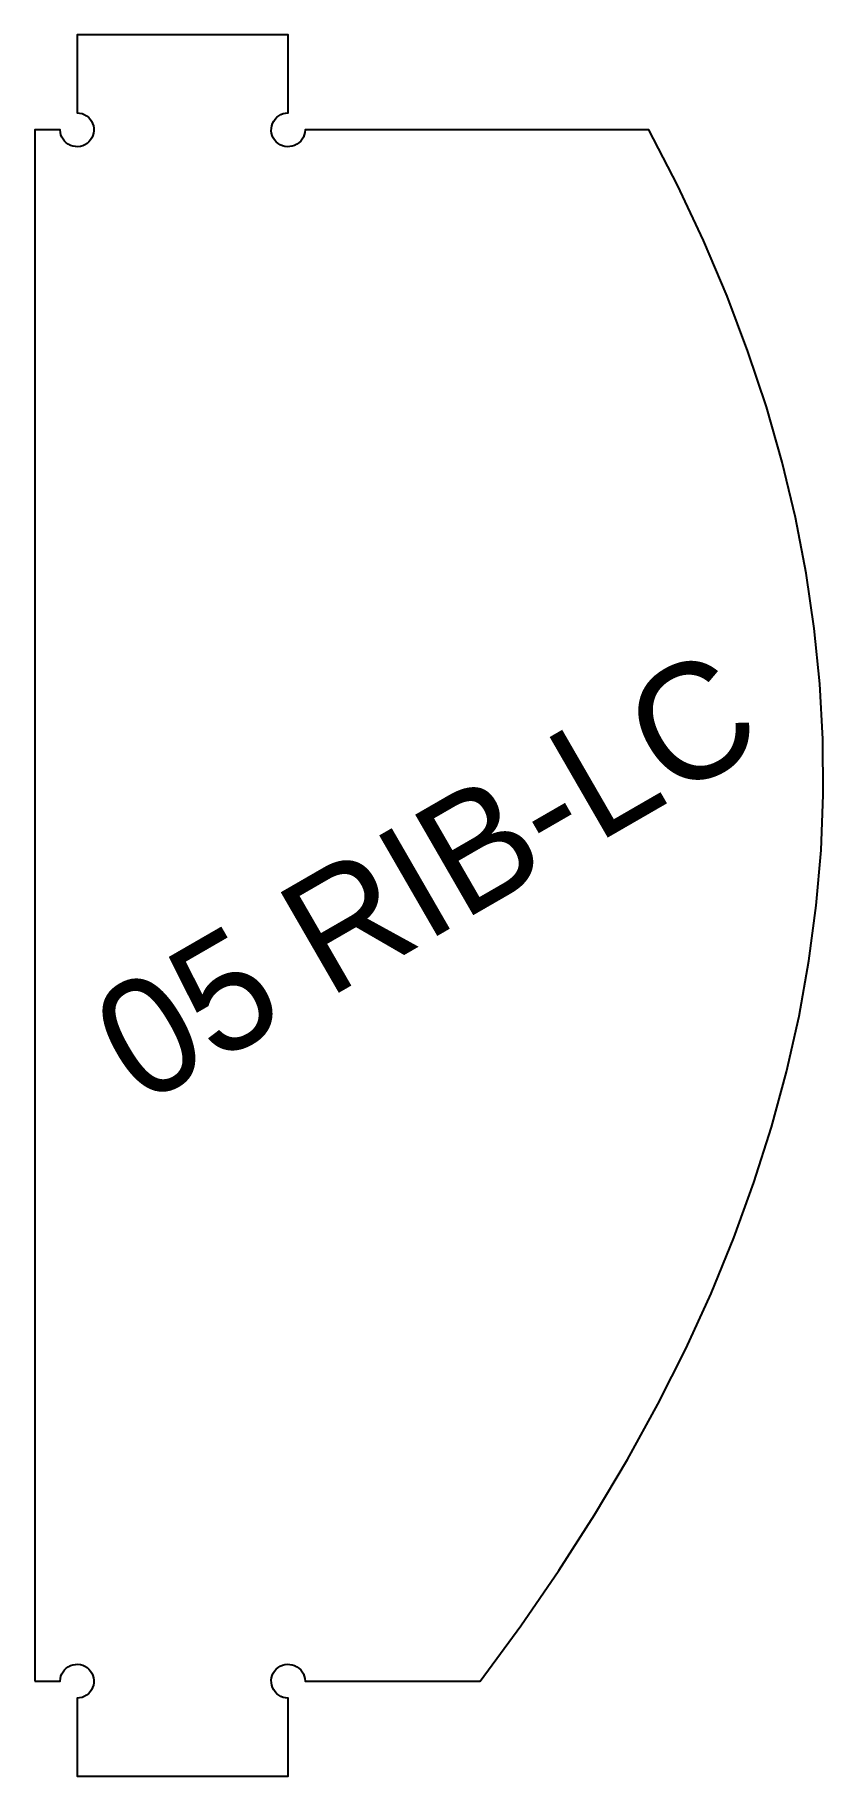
# Model space of a CAD drawing. Header units: millimetres. Extents: x 0 to 149, y 0 to 330.
import ezdxf
from ezdxf.enums import TextEntityAlignment as Align

# ---------------------------------------------------------------- set-up
doc = ezdxf.new("R2010")
doc.units = ezdxf.units.MM
doc.layers.add('CUT', color=1, linetype='Continuous')
doc.layers.add('ENGRAVE-LABEL', color=3, linetype='Continuous')

msp = doc.modelspace()

# ---------------------------------------------------------------- linework, layer by layer
at = {"layer": 'CUT'}
msp.add_lwpolyline([(0, 18), (4.8, 18, -2.414214), (8, 14.8), (8, 0), (48, 0), (48, 14.8, -2.414214), (51.2, 18), (84.36, 18), (92.08, 28.5), (99.31, 39), (106.05, 49.5), (112.3, 60), (118.07, 70.5), (123.35, 81), (128.15, 91.5), (132.45, 102), (136.27, 112.5), (139.61, 123), (142.45, 133.5), (144.81, 144), (146.68, 154.5), (148.07, 165), (148.97, 175.5), (149.38, 186), (149.3, 196.5), (148.74, 207), (147.69, 217.5), (146.15, 228), (144.13, 238.5), (141.62, 249), (138.62, 259.5), (135.13, 270), (131.16, 280.5), (126.7, 291), (121.75, 301.5), (116.32, 312), (51.2, 312, -2.414214), (48, 315.2), (48, 330), (8, 330), (8, 315.2, -2.414214), (4.8, 312), (0, 312)], format="xyb", close=True, dxfattribs=at)

# ---------------------------------------------------------------- texts
at = {"layer": 'ENGRAVE-LABEL'}
msp.add_text('05 RIB-LC', height=22, rotation=30, dxfattribs=at).set_placement((74.06, 170.66), align=Align.MIDDLE_CENTER)

doc.saveas('drawing.dxf')
